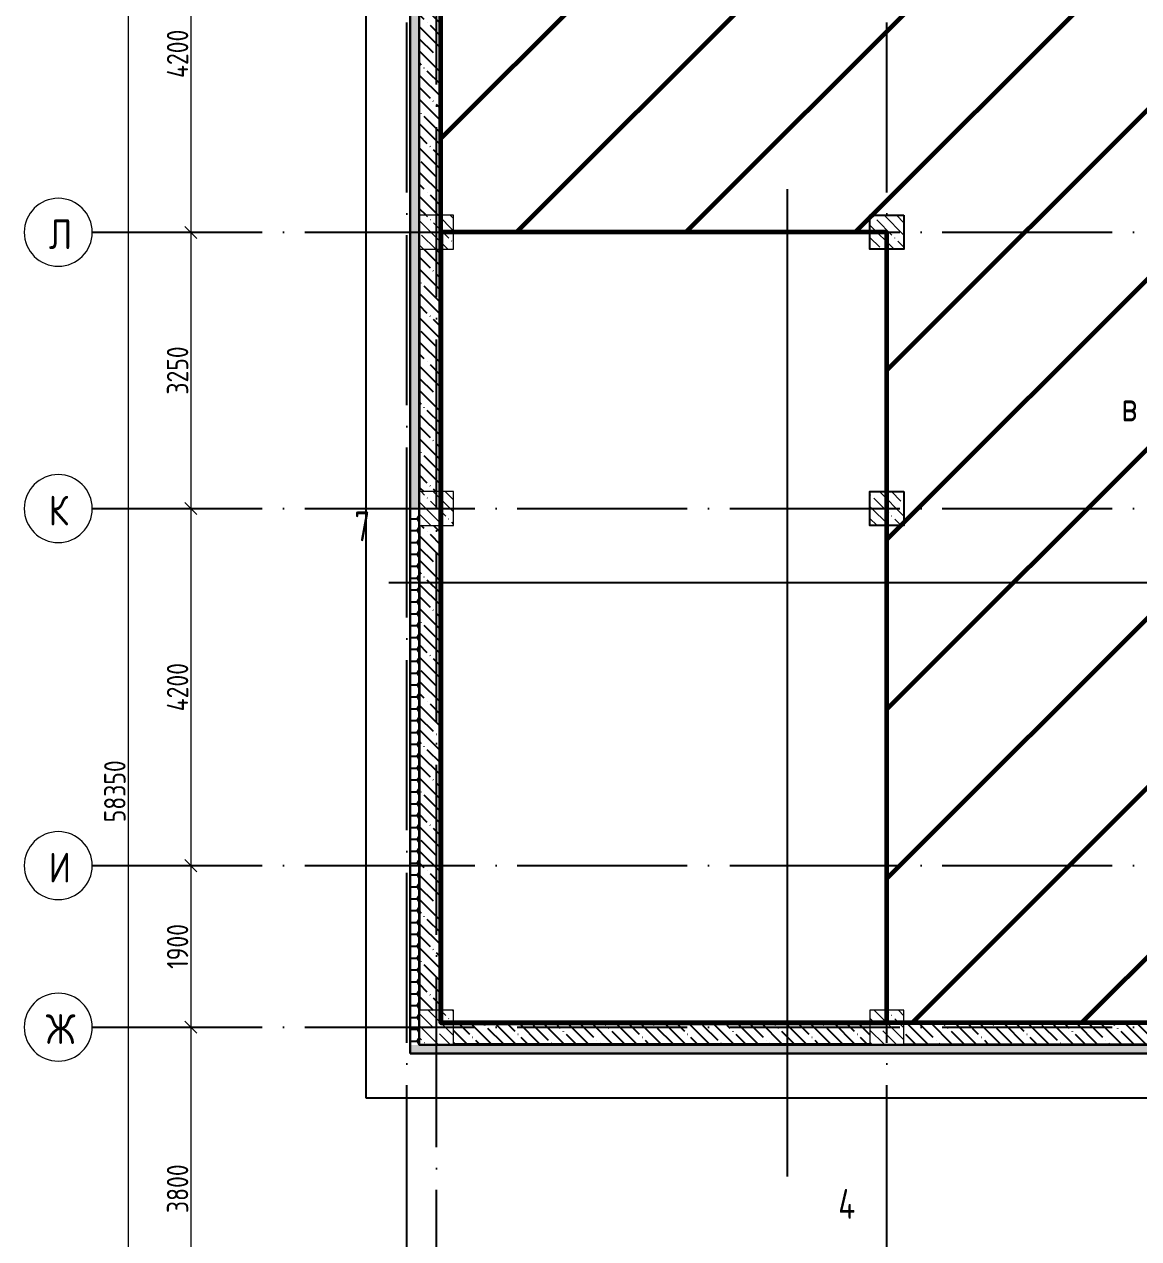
# Model space of a CAD drawing. Header units: millimetres. Extents: x -68946 to 288321, y -402657 to 324925.
# Drawn here: x 77406 to 90517, y 141134 to 155419 of the extents above; entities that cross this region are included whole.
import ezdxf

# ---------------------------------------------------------------- set-up
doc = ezdxf.new("R2010")
doc.units = ezdxf.units.MM
doc.linetypes.add('ADSK_Линия сетки', pattern=[2500, 2000, -250, 0, -250])
doc.layers.get('Defpoints').update_dxf_attribs({"color": 250})
for name, color, linetype, lineweight in [('3.4) ПТ-5         4 вып', 150, 'Continuous', 60), ('A-ANNO-DIMS', 250, 'Continuous', 9), ('A-AREA-BNDY', 7, 'Continuous', 5), ('A-DETL-1', 250, 'Continuous', 53), ('A-WALL', 250, 'Continuous', 9), ('A-WALL-1', 250, 'Continuous', 50), ('A-WALL-2', 250, 'Continuous', 5), ('G-ANNO-SYMB-3', 250, 'Continuous', 9), ('I-WALL-1', 250, 'Continuous', 5), ('S-COLS-1', 250, 'Continuous', 5), ('S-COLS-2', 250, 'Continuous', 5), ('Оси', 250, 'Continuous', 9), ('Оси-1', 250, 'ADSK_Линия сетки', 9)]:
    doc.layers.add(name, color=color, linetype=linetype, lineweight=lineweight)
doc.styles.add('GOST Common', font='', dxfattribs={"width": 0.9, "height": 350})
doc.styles.add('GOST Common_1', font='', dxfattribs={"width": 0.9, "height": 250})
doc.styles.add('А3', font='ГОСТ тип А.ttf')
doc.styles.get('GOST Common').set_extended_font_data('GOST Common')
doc.styles.get('GOST Common_1').set_extended_font_data('GOST Common')
doc.dimstyles.new('ADSK_Основной_2_5_мм', dxfattribs={"dimscale": 304.8, "dimtxt": 0.824897, "dimasz": 0.463911, "dimexe": 0.492126, "dimexo": 0.001615, "dimgap": 0.098425, "dimtad": 1, "dimdec": 0, "dimlfac": 304.8, "dimdsep": 46, "dimtxsty": 'GOST Common_1', "dimblk1": 'OBLIQUE', "dimblk2": 'OBLIQUE', "dimsah": 1, "dimcen": 0.09, "dimdle": 0.492126, "dimazin": 0, "dimtfac": 1, "dimtdec": 4, "dimtix": 1, "dimtmove": 0, "dimatfit": 3, "dimfxl": 1, "dimtvp": 1, "dimtolj": 1, "dimtzin": 0, "dimlwd": 9, "dimlwe": 9, "dimarcsym": 2})
pattern_1 = [(135, (12755.58, 117197.27), (-142.5612, -142.5612), []), (135, (12898.14, 117197.27), (-142.5612, -142.5612), [252.016, -50.403, 3.353, -47.05])]
pattern_2 = [(0, (12755.58, 117197.27), (120.968, 69.841), [80.645, -161.29]), (120, (12755.58, 117197.27), (-120.96808, 69.84086), [80.645, -161.29]), (60, (12755.58, 117197.27), (-8e-05, 139.68186), [0, -161.29, 80.645, 0])]

# ---------------------------------------------------------------- blocks, each defined once
blk = doc.blocks.new('BSC_Колонна _Прямоугольная - 400x400-V26-АР1_Маркировочный план подвала_ Блок 2_ 3')
at = {"layer": 'S-COLS-1'}
h = blk.add_hatch(dxfattribs=at)
h.set_pattern_fill('FP_36', color=256, style=0, pattern_type=2)
h.set_pattern_definition([(135, (-69500, -32524.97), (-142.5612, -142.5612), []), (135, (-69357.44, -32524.97), (-142.5612, -142.5612), [252.016, -50.403, 3.353, -47.05])])
h.paths.add_polyline_path([(200, -200), (200, 200), (-200, 200), (-200, -200)])
at = {"layer": 'S-COLS-2'}
for p, q in [((200, 200), (-200, 200)), ((-200, 200), (-200, -200)), ((200, -200), (200, 200)), ((-200, -200), (200, -200))]:
    blk.add_line(p, q, dxfattribs=at)
blk = doc.blocks.new('BSC_Колонна _Прямоугольная - 400x400-V27-АР1_Маркировочный план подвала_ Блок 2_ 3')
at = {"layer": 'S-COLS-1'}
h = blk.add_hatch(dxfattribs=at)
h.set_pattern_fill('FP_37', color=256, style=0, pattern_type=2)
h.set_pattern_definition([(135, (-69500, -35775), (-142.5612, -142.5612), []), (135, (-69357.44, -35775), (-142.5612, -142.5612), [252.016, -50.403, 3.353, -47.05])])
h.paths.add_polyline_path([(200, -200), (200, 200), (-200, 200), (-200, -200)])
at = {"layer": 'S-COLS-2'}
for p, q in [((200, 200), (-200, 200)), ((-200, 200), (-200, -200)), ((200, -200), (200, 200)), ((-200, -200), (200, -200))]:
    blk.add_line(p, q, dxfattribs=at)
blk = doc.blocks.new('BSC_Колонна _Прямоугольная - 400x400-V42-АР1_Маркировочный план подвала_ Блок 2_ 3')
at = {"layer": 'S-COLS-1'}
h = blk.add_hatch(dxfattribs=at)
h.set_pattern_fill('FP_52', color=256, style=0, pattern_type=2)
h.set_pattern_definition([(135, (-69500, -26425), (-142.5612, -142.5612), []), (135, (-69357.44, -26425), (-142.5612, -142.5612), [252.016, -50.403, 3.353, -47.05])])
h.paths.add_polyline_path([(200, -200), (200, 200), (-200, 200), (-200, -200)])
at = {"layer": 'S-COLS-2'}
for p, q in [((200, 200), (-200, 200)), ((-200, 200), (-200, -200)), ((200, -200), (200, 200)), ((-200, -200), (200, -200))]:
    blk.add_line(p, q, dxfattribs=at)
blk = doc.blocks.new('BSC_Колонна _Прямоугольная - 400x400-V43-АР1_Маркировочный план подвала_ Блок 2_ 3')
at = {"layer": 'S-COLS-1'}
h = blk.add_hatch(dxfattribs=at)
h.set_pattern_fill('FP_53', color=256, style=0, pattern_type=2)
h.set_pattern_definition([(135, (-74800, -35775), (-142.5612, -142.5612), []), (135, (-74657.44, -35775), (-142.5612, -142.5612), [252.016, -50.403, 3.353, -47.05])])
h.paths.add_polyline_path([(200, -200), (200, 200), (-200, 200), (-200, -200)])
at = {"layer": 'S-COLS-2'}
for p, q in [((200, 200), (-200, 200)), ((-200, 200), (-200, -200)), ((200, -200), (200, 200)), ((-200, -200), (200, -200))]:
    blk.add_line(p, q, dxfattribs=at)
blk = doc.blocks.new('BSC_Колонна _Прямоугольная - 400x400-V44-АР1_Маркировочный план подвала_ Блок 2_ 3')
at = {"layer": 'S-COLS-1'}
h = blk.add_hatch(dxfattribs=at)
h.set_pattern_fill('FP_54', color=256, style=0, pattern_type=2)
h.set_pattern_definition([(135, (-74800, -32524.97), (-142.5612, -142.5612), []), (135, (-74657.44, -32524.97), (-142.5612, -142.5612), [252.016, -50.403, 3.353, -47.05])])
h.paths.add_polyline_path([(200, -200), (200, 200), (-200, 200), (-200, -200)])
at = {"layer": 'S-COLS-2'}
for p, q in [((200, 200), (-200, 200)), ((-200, 200), (-200, -200)), ((200, -200), (200, 200)), ((-200, -200), (200, -200))]:
    blk.add_line(p, q, dxfattribs=at)
blk = doc.blocks.new('BSC_Колонна _Прямоугольная - 400x400-V68-АР1_Маркировочный план подвала_ Блок 2_ 3')
at = {"layer": 'S-COLS-1'}
h = blk.add_hatch(dxfattribs=at)
h.set_pattern_fill('FP_78', color=256, style=0, pattern_type=2)
h.set_pattern_definition([(135, (-74800, -26425), (-142.5612, -142.5612), []), (135, (-74657.44, -26425), (-142.5612, -142.5612), [252.016, -50.403, 3.353, -47.05])])
h.paths.add_polyline_path([(200, -200), (200, 200), (-200, 200), (-200, -200)])
at = {"layer": 'S-COLS-2'}
for p, q in [((200, 200), (-200, 200)), ((-200, 200), (-200, -200)), ((200, -200), (200, 200)), ((-200, -200), (200, -200))]:
    blk.add_line(p, q, dxfattribs=at)
blk = doc.blocks.new('Ось сетки - Круг_Ø8 мм-39983606-АР1_Маркировочный план подвала_ Блок 2_ 3')
at = {"layer": 'Оси'}
for start, end in [(360, 180), (180, 360)]:
    blk.add_arc((0, 0), 4, start, end, dxfattribs=at)
blk = doc.blocks.new('_Oblique')
at = {"color": 0, "linetype": 'ByBlock', "lineweight": -2}
blk.add_line((-0.5, -0.5), (0.5, 0.5), dxfattribs=at)
blk = doc.blocks.new('*D5696')
at = {"layer": 'A-ANNO-DIMS', "color": 0, "lineweight": 9, "transparency": 16777216}
for p, q in [((79365, 157322), (79365, 152822)), ((79464, 157172), (79215, 157172)), ((79464, 152972), (79215, 152972))]:
    blk.add_line(p, q, dxfattribs=at)
at = {"layer": 'Defpoints', "color": 0, "transparency": 16777216}
for p in [(79465, 157172), (79365, 152972), (79465, 152972)]:
    blk.add_point(p, dxfattribs=at)
at = {"layer": 'A-ANNO-DIMS', "color": 0, "lineweight": 9, "transparency": 16777216, "xscale": 141.4, "yscale": 141.4, "zscale": 141.4}
for p, rotation in [((79365, 157172), 90), ((79365, 152972), 270)]:
    blk.add_blockref('_Oblique', p, dxfattribs=dict(at, rotation=rotation))
at = {"layer": 'A-ANNO-DIMS', "color": 0, "lineweight": 25, "transparency": 16777216, "insert": (79209, 155072), "char_height": 251.4, "width": 782.41, "attachment_point": 5, "rotation": 90, "style": 'А3'}
blk.add_mtext('\\A1;4200', dxfattribs=at)
blk = doc.blocks.new('*D5697')
at = {"layer": 'A-ANNO-DIMS', "color": 0, "lineweight": 9, "transparency": 16777216}
for p, q in [((79365, 153122), (79365, 149572)), ((79464, 152972), (79215, 152972)), ((79464, 149722), (79215, 149722))]:
    blk.add_line(p, q, dxfattribs=at)
at = {"layer": 'Defpoints', "color": 0, "transparency": 16777216}
for p in [(79465, 152972), (79365, 149722), (79465, 149722)]:
    blk.add_point(p, dxfattribs=at)
at = {"layer": 'A-ANNO-DIMS', "color": 0, "lineweight": 9, "transparency": 16777216, "xscale": 141.4, "yscale": 141.4, "zscale": 141.4}
for p, rotation in [((79365, 152972), 90), ((79365, 149722), 270)]:
    blk.add_blockref('_Oblique', p, dxfattribs=dict(at, rotation=rotation))
at = {"layer": 'A-ANNO-DIMS', "color": 0, "lineweight": 25, "transparency": 16777216, "insert": (79209, 151347), "char_height": 251.4, "width": 756.84, "attachment_point": 5, "rotation": 90, "style": 'А3'}
blk.add_mtext('\\A1;3250', dxfattribs=at)
blk = doc.blocks.new('*D5698')
at = {"layer": 'A-ANNO-DIMS', "color": 0, "lineweight": 9, "transparency": 16777216}
for p, q in [((79365, 149872), (79365, 145372)), ((79464, 149722), (79215, 149722)), ((79464, 145522), (79215, 145522))]:
    blk.add_line(p, q, dxfattribs=at)
at = {"layer": 'Defpoints', "color": 0, "transparency": 16777216}
for p in [(79465, 149722), (79365, 145522), (79465, 145522)]:
    blk.add_point(p, dxfattribs=at)
at = {"layer": 'A-ANNO-DIMS', "color": 0, "lineweight": 9, "transparency": 16777216, "xscale": 141.4, "yscale": 141.4, "zscale": 141.4}
for p, rotation in [((79365, 149722), 90), ((79365, 145522), 270)]:
    blk.add_blockref('_Oblique', p, dxfattribs=dict(at, rotation=rotation))
at = {"layer": 'A-ANNO-DIMS', "color": 0, "lineweight": 25, "transparency": 16777216, "insert": (79209, 147622), "char_height": 251.4, "width": 782.41, "attachment_point": 5, "rotation": 90, "style": 'А3'}
blk.add_mtext('\\A1;4200', dxfattribs=at)
blk = doc.blocks.new('*D5699')
at = {"layer": 'A-ANNO-DIMS', "color": 0, "lineweight": 9, "transparency": 16777216}
for p, q in [((79365, 145672), (79365, 143472)), ((79464, 145522), (79215, 145522)), ((79464, 143622), (79215, 143622))]:
    blk.add_line(p, q, dxfattribs=at)
at = {"layer": 'Defpoints', "color": 0, "transparency": 16777216}
for p in [(79465, 145522), (79365, 143622), (79465, 143622)]:
    blk.add_point(p, dxfattribs=at)
at = {"layer": 'A-ANNO-DIMS', "color": 0, "lineweight": 9, "transparency": 16777216, "xscale": 141.4, "yscale": 141.4, "zscale": 141.4}
for p, rotation in [((79365, 145522), 90), ((79365, 143622), 270)]:
    blk.add_blockref('_Oblique', p, dxfattribs=dict(at, rotation=rotation))
at = {"layer": 'A-ANNO-DIMS', "color": 0, "lineweight": 25, "transparency": 16777216, "insert": (79209, 144572), "char_height": 251.4, "width": 700.59, "attachment_point": 5, "rotation": 90, "style": 'А3'}
blk.add_mtext('\\A1;1900', dxfattribs=at)
blk = doc.blocks.new('*D5700')
at = {"layer": 'A-ANNO-DIMS', "color": 0, "lineweight": 9, "transparency": 16777216}
for p, q in [((79365, 143772), (79365, 139672)), ((79464, 143622), (79215, 143622)), ((79464, 139822), (79215, 139822))]:
    blk.add_line(p, q, dxfattribs=at)
at = {"layer": 'Defpoints', "color": 0, "transparency": 16777216}
for p in [(79465, 143622), (79365, 139822), (79465, 139822)]:
    blk.add_point(p, dxfattribs=at)
at = {"layer": 'A-ANNO-DIMS', "color": 0, "lineweight": 9, "transparency": 16777216, "xscale": 141.4, "yscale": 141.4, "zscale": 141.4}
for p, rotation in [((79365, 143622), 90), ((79365, 139822), 270)]:
    blk.add_blockref('_Oblique', p, dxfattribs=dict(at, rotation=rotation))
at = {"layer": 'A-ANNO-DIMS', "color": 0, "lineweight": 25, "transparency": 16777216, "insert": (79209, 141722), "char_height": 251.4, "width": 756.84, "attachment_point": 5, "rotation": 90, "style": 'А3'}
blk.add_mtext('\\A1;3800', dxfattribs=at)
blk = doc.blocks.new('*D5601')
at = {"layer": 'A-ANNO-DIMS', "color": 0, "lineweight": 9, "transparency": 16777216}
for p, q in [((78627, 175722), (78627, 117072)), ((78726, 175572), (78477, 175572)), ((78726, 117222), (78477, 117222))]:
    blk.add_line(p, q, dxfattribs=at)
at = {"layer": 'Defpoints', "color": 0, "transparency": 16777216}
for p in [(78727, 175572), (78627, 117222), (78727, 117222)]:
    blk.add_point(p, dxfattribs=at)
at = {"layer": 'A-ANNO-DIMS', "color": 0, "lineweight": 9, "transparency": 16777216, "xscale": 141.4, "yscale": 141.4, "zscale": 141.4}
for p, rotation in [((78627, 175572), 90), ((78627, 117222), 270)]:
    blk.add_blockref('_Oblique', p, dxfattribs=dict(at, rotation=rotation))
at = {"layer": 'A-ANNO-DIMS', "color": 0, "lineweight": 25, "transparency": 16777216, "insert": (78471, 146397), "char_height": 251.4, "width": 946.05, "attachment_point": 5, "rotation": 90, "style": 'А3'}
blk.add_mtext('\\A1;58350', dxfattribs=at)

msp = doc.modelspace()

# ---------------------------------------------------------------- hatches: boundary and pattern name
at = {"layer": '3.4) ПТ-5         4 вып'}
h = msp.add_hatch(dxfattribs=at)
h.set_pattern_fill('ANSI31', color=256, scale=444)
h.paths.add_polyline_path([(113915.5784, 156952.2731), (82305.5784, 156952.2731), (82305.5784, 152972.2725), (87555.5784, 152972.2725), (87555.5784, 143672.2731), (113915.5784, 143672.2731)])
h.paths.add_polyline_path([(91705.5248, 149714.7401), (91705.5248, 143759.7728), (91730.5248, 143822.2725), (91730.5248, 149777.2398)], flags=16)
edge = h.paths.add_edge_path(flags=17)
edge.add_line((91705.5248, 143672.2731), (91705.5248, 149802.2398))
at = {"layer": 'A-WALL', "lineweight": 25}
for points in [[(82047.5784, 149717.272), (82055.5784, 149717.272), (82055.5784, 160514.2725), (82047.5784, 160514.2725), (82047.5784, 154563.7146)], [(82047.5784, 143422.2731), (82055.5784, 143422.2731), (82055.5784, 149717.272), (82047.5784, 149717.272), (82047.5784, 143822.2725)], [(117347.579, 143414.2731), (117447.579, 143414.2731), (117447.579, 143422.2731), (82047.5784, 143422.2725), (82047.5784, 143414.2731), (117345.579, 143414.2731)]]:
    msp.add_hatch(color=256, dxfattribs=at).paths.add_polyline_path(points)
at = {"layer": 'A-WALL-2', "lineweight": 25}
h = msp.add_hatch(dxfattribs=at)
h.set_pattern_fill('FP_3', color=256, style=0, pattern_type=2)
h.set_pattern_definition(pattern_2)
h.paths.add_polyline_path([(82047.5784, 149717.272), (82047.5784, 160414.2725), (81947.5784, 160414.2725), (81947.5784, 149717.272)])
h = msp.add_hatch(dxfattribs=at)
h.set_pattern_fill('FP_3', color=256, style=0, pattern_type=2)
h.set_pattern_definition(pattern_2)
h.paths.add_polyline_path([(82047.5784, 143414.2731), (82047.5784, 149717.272), (81947.5784, 149717.272), (81947.5784, 143422.2731), (81945.5784, 143422.2731), (81945.5784, 143414.2731), (81947.5784, 143414.2731)])
h = msp.add_hatch(dxfattribs=at)
h.set_pattern_fill('FP_3', color=256, style=0, pattern_type=2)
h.set_pattern_definition(pattern_2)
h.paths.add_polyline_path([(117345.579, 143314.2731), (117347.579, 143314.2731), (117347.579, 143414.2731), (81947.5784, 143414.2731), (81947.5784, 143314.2731), (115585.5112, 143314.2731)])
at = {"layer": 'I-WALL-1', "lineweight": 25}
h = msp.add_hatch(dxfattribs=at)
h.set_pattern_fill('FP_1', color=256, style=0, pattern_type=2)
h.set_pattern_definition(pattern_1)
h.paths.add_polyline_path([(82305.5784, 153172.2725), (82305.5784, 156952.2731), (82055.5784, 156952.2731), (82055.5784, 153172.2725)])
h = msp.add_hatch(dxfattribs=at)
h.set_pattern_fill('FP_1', color=256, style=0, pattern_type=2)
h.set_pattern_definition(pattern_1)
h.paths.add_polyline_path([(82305.5784, 149922.2398), (82305.5784, 152772.2725), (82055.5784, 152772.2725), (82055.5784, 149922.2398)])
h = msp.add_hatch(dxfattribs=at)
h.set_pattern_fill('FP_1', color=256, style=0, pattern_type=2)
h.set_pattern_definition(pattern_1)
h.paths.add_polyline_path([(82305.5784, 143822.2725), (82305.5784, 149522.2398), (82055.5784, 149522.2398), (82055.5784, 143822.2725)])
h = msp.add_hatch(dxfattribs=at)
h.set_pattern_fill('FP_1', color=256, style=0, pattern_type=2)
h.set_pattern_definition(pattern_1)
h.paths.add_polyline_path([(87355.5784, 143422.2731), (87355.5784, 143672.2731), (82455.5784, 143672.2731), (82455.5784, 143422.2731)])
h = msp.add_hatch(dxfattribs=at)
h.set_pattern_fill('FP_1', color=256, style=0, pattern_type=2)
h.set_pattern_definition(pattern_1)
h.paths.add_polyline_path([(92655.5784, 143422.2731), (92655.5784, 143672.2731), (87755.5784, 143672.2731), (87755.5784, 143422.2731), (90798.9196, 143422.2731)])

# ---------------------------------------------------------------- linework, layer by layer
at = {"layer": '3.4) ПТ-5         4 вып'}
for points in [[(113915.5784, 143672.2731), (82305.5784, 143672.2731), (82305.5784, 156952.2731), (113915.5784, 156952.2731)], [(82305.5784, 143672.2731), (87555.5784, 143672.2731), (87555.5784, 152972.2725), (82305.5784, 152972.2725)]]:
    msp.add_lwpolyline(points, close=True, dxfattribs=at)
at = {"layer": 'A-AREA-BNDY', "lineweight": 25, "flags": 128}
for points in [[(87755.5784, 153172.2725), (87755.5784, 152772.2725), (87355.5784, 152772.2725), (87355.5784, 153172.2725)], [(87755.5784, 149922.2398), (87755.5784, 149522.2398), (87355.5784, 149522.2398), (87355.5784, 149922.2398)]]:
    msp.add_lwpolyline(points, close=True, dxfattribs=at)
at = {"layer": 'A-DETL-1', "lineweight": 25}
for p, q in [((81945.5784, 143312.2731), (81945.5784, 160412.2725)), ((81425.5784, 159892.2725), (81425.5784, 142792.2731)), ((117345.579, 143312.2731), (81945.5784, 143312.2731)), ((81425.5784, 142792.2731), (116825.579, 142792.2731))]:
    msp.add_line(p, q, dxfattribs=at)
at = {"layer": 'A-WALL-1', "lineweight": 25}
for p, q in [((82047.5784, 160514.2725), (82047.5784, 143414.2731)), ((81947.5784, 160414.2725), (81947.5784, 143312.2731)), ((82055.5784, 153172.2725), (82055.5784, 156952.2731)), ((82305.5784, 153172.2725), (82305.5784, 156952.2731)), ((82055.5784, 152772.2725), (82055.5784, 149922.2398)), ((82305.5784, 149922.2398), (82305.5784, 152772.2725)), ((82055.5784, 149522.2398), (82055.5784, 143822.2725)), ((82305.5784, 143822.2725), (82305.5784, 149522.2398)), ((87355.5784, 143672.2731), (82455.5784, 143672.2731)), ((91585.5248, 143672.2731), (87755.5784, 143672.2731)), ((81947.5784, 143414.2731), (81945.5784, 143414.2731)), ((81945.5784, 143314.2731), (117347.579, 143314.2731)), ((82047.5784, 143414.2731), (117447.579, 143414.2731)), ((87355.5784, 143422.2731), (82455.5784, 143422.2731)), ((87755.5784, 143422.2731), (95905.5786, 143422.2731))]:
    msp.add_line(p, q, dxfattribs=at)
at = {"layer": 'G-ANNO-SYMB-3', "lineweight": 25}
for p, q in [((86381.3383, 153478.0106), (86381.3383, 141864.6854)), ((81694.5248, 148851.1591), (110004.3917, 148851.1591))]:
    msp.add_line(p, q, dxfattribs=at)
at = {"layer": 'Оси-1', "lineweight": 25}
for p, q in [((82255.5784, 114708.4326), (82255.5784, 178399.2771)), ((87555.5784, 113438.4326), (87555.5784, 178399.2771)), ((81905.5784, 113438.4326), (81905.5784, 177129.2771)), ((78205.6799, 152972.2725), (168306.458, 152972.2725)), ((78205.6799, 149722.2729), (169576.458, 149722.2729)), ((78205.6799, 145522.2729), (169576.458, 145522.2729)), ((78205.6799, 143622.2725), (168306.458, 143622.2725))]:
    msp.add_line(p, q, dxfattribs=at)

# ---------------------------------------------------------------- block references
at = {"layer": 'S-COLS-2', "lineweight": 25}
for name, p in [('BSC_Колонна _Прямоугольная - 400x400-V27-АР1_Маркировочный план подвала_ Блок 2_ 3', (82255.5784, 152972.2725)), ('BSC_Колонна _Прямоугольная - 400x400-V43-АР1_Маркировочный план подвала_ Блок 2_ 3', (87555.5784, 152972.2725)), ('BSC_Колонна _Прямоугольная - 400x400-V26-АР1_Маркировочный план подвала_ Блок 2_ 3', (82255.5784, 149722.2398)), ('BSC_Колонна _Прямоугольная - 400x400-V44-АР1_Маркировочный план подвала_ Блок 2_ 3', (87555.5784, 149722.2398)), ('BSC_Колонна _Прямоугольная - 400x400-V42-АР1_Маркировочный план подвала_ Блок 2_ 3', (82255.5784, 143622.2725)), ('BSC_Колонна _Прямоугольная - 400x400-V68-АР1_Маркировочный план подвала_ Блок 2_ 3', (87555.5784, 143622.2725))]:
    msp.add_blockref(name, p, dxfattribs=at)
at = {"layer": 'Оси', "lineweight": 25, "xscale": 99.99999999999993, "yscale": 99.99999999999993, "zscale": 99.99999999999993, "rotation": 269.9999999999994}
for p in [(77805.6799, 152972.2725), (77805.6799, 149722.2729), (77805.6799, 145522.2729), (77805.6799, 143622.2725)]:
    msp.add_blockref('Ось сетки - Круг_Ø8 мм-39983606-АР1_Маркировочный план подвала_ Блок 2_ 3', p, dxfattribs=at)

# ---------------------------------------------------------------- texts
at = {"layer": 'G-ANNO-SYMB-3', "lineweight": 25, "char_height": 350, "attachment_point": 1, "style": 'GOST Common_1'}
for s, insert, width in [('\\fGOST Common|b0|i0|c204|p34|;\\W.8;в', (90314.6928, 151098.9226), 243.713), ('\\fGOST Common|b0|i0|c204|p34|;\\W.8;7', (81289.6884, 149688.6658), 243.713), ('\\fGOST Common|b0|i0|c204|p34|;\\W.8;4', (86982.3379, 141717.9552), 275.7805)]:
    msp.add_mtext(s, dxfattribs=dict(at, insert=insert, width=width))
at = {"layer": 'Оси', "lineweight": 25, "char_height": 350, "attachment_point": 1, "style": 'GOST Common'}
for s, insert, width in [('\\fGOST Common|b0|i0|c204|p34|;\\W.9;Л', (77695.057, 153124.8595), 303.037875), ('\\fGOST Common|b0|i0|c204|p34|;\\W.9;К', (77692.357, 149874.8599), 310.253062), ('\\fGOST Common|b0|i0|c204|p34|;\\W.9;И', (77692.357, 145674.8599), 310.253062), ('\\fGOST Common|b0|i0|c204|p34|;\\W.9;Ж', (77659.507, 143774.8595), 389.620125)]:
    msp.add_mtext(s, dxfattribs=dict(at, insert=insert, width=width))

# ---------------------------------------------------------------- dimensions: what is measured, and where the dimension line sits
at = {"layer": 'A-ANNO-DIMS', "lineweight": 25}
for base, p1, p2, override, picture, middle in [((78626.9795, 117222.2725), (78726.9644, 175572.2725), (78726.9644, 117222.2725), {"dimlfac": 1, "dimpost": '<>', "dimtxsty": 'А3', "dimfxl": 58350}, '*D5601', (78471.2651, 146397.2725)), ((79364.6978, 152972.2725), (79464.6827, 157172.2725), (79464.6827, 152972.2725), {"dimlfac": 1, "dimpost": '<>', "dimtxsty": 'А3', "dimfxl": 4200}, '*D5696', (79208.9834, 155072.2725)), ((79364.6978, 149722.2729), (79464.6827, 152972.2725), (79464.6827, 149722.2729), {"dimlfac": 1, "dimpost": '<>', "dimtxsty": 'А3', "dimfxl": 3249.999602}, '*D5697', (79208.9834, 151347.2727)), ((79364.6978, 145522.2729), (79464.6827, 149722.2729), (79464.6827, 145522.2729), {"dimlfac": 1, "dimpost": '<>', "dimtxsty": 'А3', "dimfxl": 4200}, '*D5698', (79208.9834, 147622.2729)), ((79364.6978, 143622.2725), (79464.6827, 145522.2729), (79464.6827, 143622.2725), {"dimlfac": 1, "dimpost": '<>', "dimtxsty": 'А3', "dimfxl": 1900.000398}, '*D5699', (79208.9834, 144572.2727)), ((79364.6978, 139822.2725), (79464.6827, 143622.2725), (79464.6827, 139822.2725), {"dimlfac": 1, "dimpost": '<>', "dimtxsty": 'А3', "dimfxl": 3800}, '*D5700', (79208.9834, 141722.2725))]:
    dim = msp.add_linear_dim(base=base, p1=p1, p2=p2, angle=90, dimstyle='ADSK_Основной_2_5_мм', override=override, dxfattribs=at)
    dim.commit()
    dim.dimension.update_dxf_attribs({"geometry": picture, "text_midpoint": middle})

doc.saveas('drawing.dxf')
